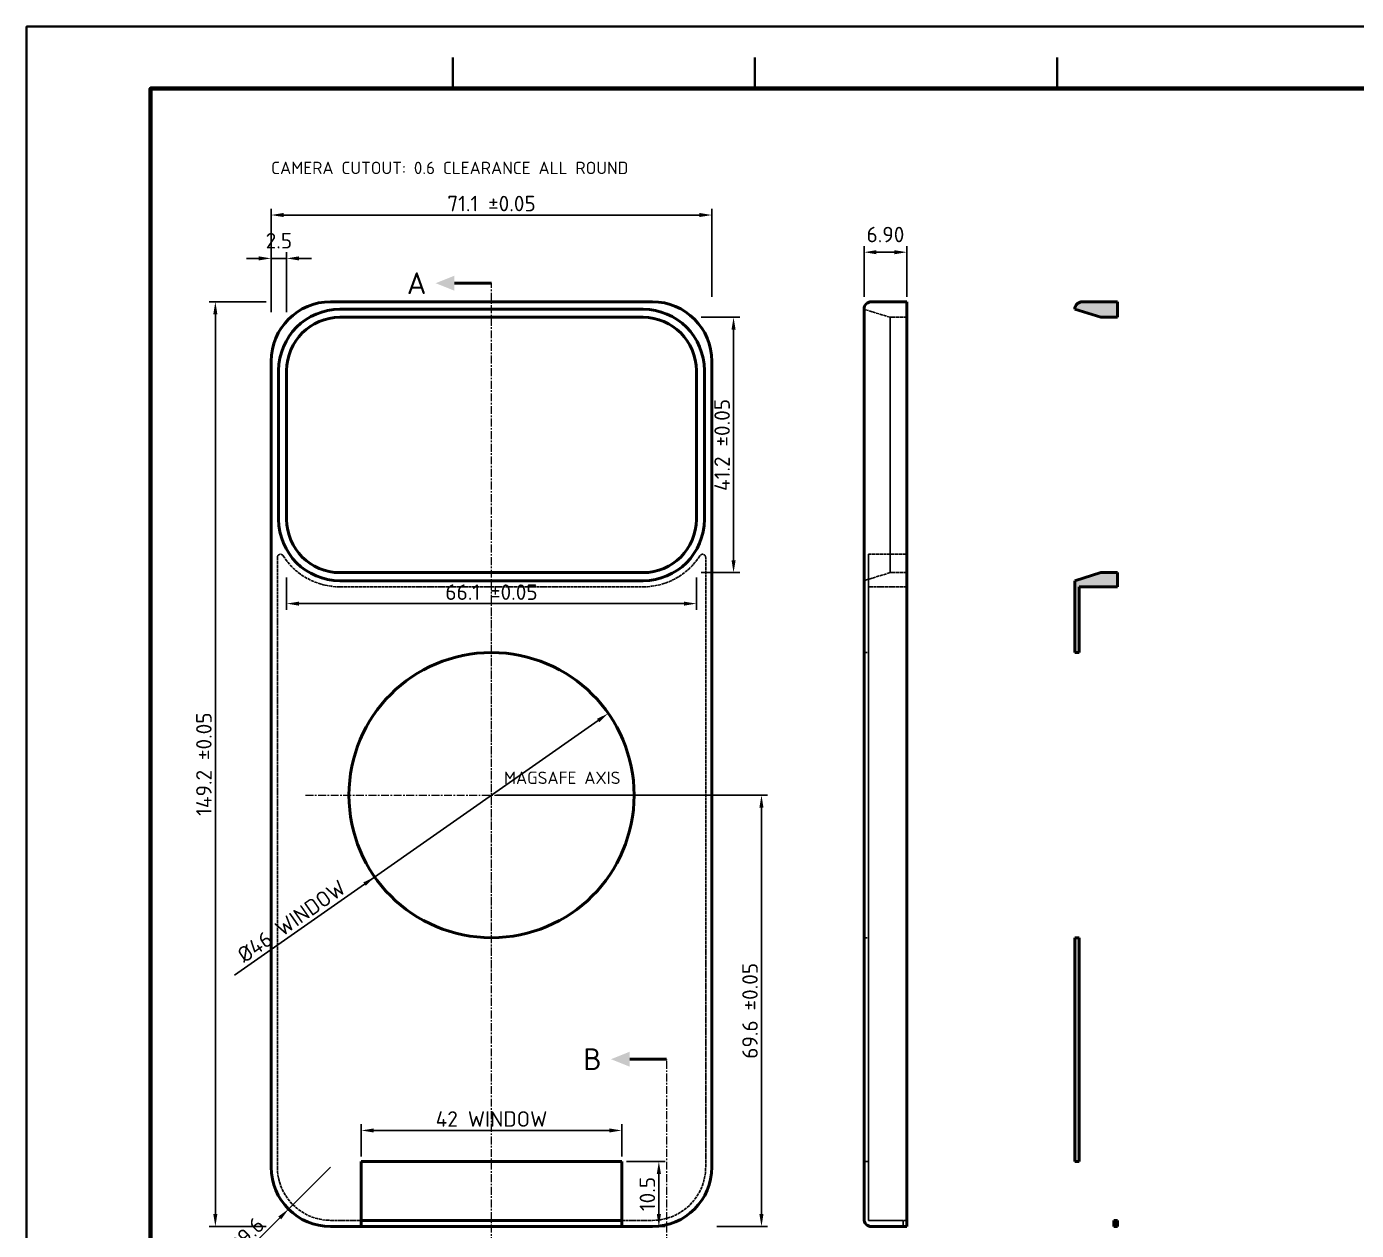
# Model space of a CAD drawing. Header units: millimetres. Extents: x 0 to 420, y 0 to 297.
# Drawn here: x 0 to 214.5, y 102.8 to 297 of the extents above; entities that cross this region are included whole.
import ezdxf
from ezdxf.enums import TextEntityAlignment as Align

# ---------------------------------------------------------------- set-up
doc = ezdxf.new("R2010")
doc.units = ezdxf.units.MM
doc.header["$LTSCALE"] = 0.4
doc.linetypes.add('CENTER', pattern=[5.08, 3.175, -0.635, 0.635, -0.635])
doc.linetypes.add('DASHED', pattern=[1.524, 1.27, -0.254])
for name, color, linetype, lineweight in [('BORDER', 7, 'CONTINUOUS', 70), ('CENTER', 1, 'CENTER', 18), ('DIM', 4, 'CONTINUOUS', 18), ('HATCH', 8, 'CONTINUOUS', 13), ('HIDDEN', 8, 'DASHED', 25), ('OUTLINE', 7, 'CONTINUOUS', 50), ('SECTION', 7, 'CONTINUOUS', 50), ('TEXT', 7, 'CONTINUOUS', 25), ('TITLE', 7, 'CONTINUOUS', 35)]:
    doc.layers.add(name, color=color, linetype=linetype, lineweight=lineweight)
doc.styles.add('KHENSU', font='isocpeur.ttf')
doc.dimstyles.new('KHENSU', dxfattribs={"dimtxt": 2.5, "dimasz": 2, "dimexe": 1, "dimexo": 0.8, "dimgap": 0.6, "dimtad": 1, "dimdsep": 46, "dimtxsty": 'KHENSU', "dimcen": -1.5, "dimclrd": 4, "dimclre": 4, "dimclrt": 7, "dimazin": 3, "dimtfac": 1, "dimtmove": 2, "dimatfit": 3})

msp = doc.modelspace()

# ---------------------------------------------------------------- hatches: boundary and pattern name
at = {"layer": 'HATCH'}
h = msp.add_hatch(color=8, dxfattribs=at)
h.dxf.hatch_style = 1
h.paths.add_polyline_path([(176, 250.1), (175.832, 250.1), (175.663, 250.1), (175.495, 250.1), (175.326, 250.1), (175.158, 250.1), (174.989, 250.1), (174.821, 250.1), (174.652, 250.1), (174.484, 250.1), (174.315, 250.1), (174.147, 250.1), (173.978, 250.1), (173.81, 250.1), (173.641, 250.1), (173.473, 250.1), (173.304, 250.1), (173.143, 250.148), (172.982, 250.198), (172.821, 250.248), (172.66, 250.297), (172.499, 250.347), (172.338, 250.397), (172.177, 250.446), (172.016, 250.496), (171.855, 250.546), (171.694, 250.595), (171.533, 250.645), (171.372, 250.695), (171.211, 250.745), (171.05, 250.794), (170.89, 250.844), (170.729, 250.894), (170.568, 250.943), (170.407, 250.993), (170.246, 251.043), (170.085, 251.092), (169.924, 251.142), (169.763, 251.192), (169.602, 251.241), (169.441, 251.291), (169.28, 251.341), (169.119, 251.39), (169.109, 251.545), (169.141, 251.71), (169.196, 251.869), (169.272, 252.019), (169.369, 252.157), (169.484, 252.28), (169.615, 252.385), (169.76, 252.471), (169.915, 252.536), (170.078, 252.579), (170.245, 252.599), (170.413, 252.6), (170.582, 252.6), (170.75, 252.6), (170.919, 252.6), (171.087, 252.6), (171.256, 252.6), (171.424, 252.6), (171.593, 252.6), (171.761, 252.6), (171.93, 252.6), (172.098, 252.6), (172.266, 252.6), (172.435, 252.6), (172.603, 252.6), (172.772, 252.6), (172.94, 252.6), (173.109, 252.6), (173.277, 252.6), (173.446, 252.6), (173.614, 252.6), (173.783, 252.6), (173.951, 252.6), (174.12, 252.6), (174.288, 252.6), (174.457, 252.6), (174.625, 252.6), (174.794, 252.6), (174.962, 252.6), (175.131, 252.6), (175.299, 252.6), (175.467, 252.6), (175.636, 252.6), (175.804, 252.6), (175.973, 252.6), (176, 252.459), (176, 252.29), (176, 252.122), (176, 251.953), (176, 251.785), (176, 251.616), (176, 251.448), (176, 251.279), (176, 251.111), (176, 250.942), (176, 250.774), (176, 250.605), (176, 250.437), (176, 250.268), (176, 250.1)])
h = msp.add_hatch(color=8, dxfattribs=at)
h.dxf.hatch_style = 1
h.paths.add_polyline_path([(176, 206.604), (175.832, 206.604), (175.664, 206.604), (175.496, 206.604), (175.328, 206.604), (175.159, 206.604), (174.991, 206.604), (174.823, 206.604), (174.655, 206.604), (174.487, 206.604), (174.319, 206.604), (174.151, 206.604), (173.983, 206.604), (173.814, 206.604), (173.646, 206.604), (173.478, 206.604), (173.31, 206.604), (173.142, 206.604), (172.974, 206.604), (172.806, 206.604), (172.638, 206.604), (172.469, 206.604), (172.301, 206.604), (172.133, 206.604), (171.965, 206.604), (171.797, 206.604), (171.629, 206.604), (171.461, 206.604), (171.293, 206.604), (171.125, 206.604), (170.956, 206.604), (170.788, 206.604), (170.62, 206.604), (170.452, 206.604), (170.284, 206.604), (170.116, 206.604), (169.948, 206.604), (169.8, 206.583), (169.8, 206.415), (169.8, 206.247), (169.8, 206.079), (169.8, 205.911), (169.8, 205.743), (169.8, 205.575), (169.8, 205.407), (169.8, 205.238), (169.8, 205.07), (169.8, 204.902), (169.8, 204.734), (169.8, 204.566), (169.8, 204.398), (169.8, 204.23), (169.8, 204.062), (169.8, 203.894), (169.8, 203.725), (169.8, 203.557), (169.8, 203.389), (169.8, 203.221), (169.8, 203.053), (169.8, 202.885), (169.8, 202.717), (169.8, 202.549), (169.8, 202.38), (169.8, 202.212), (169.8, 202.044), (169.8, 201.876), (169.8, 201.708), (169.8, 201.54), (169.8, 201.372), (169.8, 201.204), (169.8, 201.036), (169.8, 200.867), (169.8, 200.699), (169.8, 200.531), (169.8, 200.363), (169.8, 200.195), (169.8, 200.027), (169.8, 199.859), (169.8, 199.691), (169.8, 199.522), (169.8, 199.354), (169.8, 199.186), (169.8, 199.018), (169.8, 198.85), (169.8, 198.682), (169.8, 198.514), (169.8, 198.346), (169.8, 198.177), (169.8, 198.009), (169.8, 197.841), (169.8, 197.673), (169.8, 197.505), (169.8, 197.337), (169.8, 197.169), (169.8, 197.001), (169.8, 196.833), (169.8, 196.664), (169.8, 196.496), (169.8, 196.328), (169.8, 196.16), (169.792, 196), (169.624, 196), (169.456, 196), (169.288, 196), (169.119, 196), (169.1, 196.149), (169.1, 196.317), (169.1, 196.485), (169.1, 196.653), (169.1, 196.821), (169.1, 196.989), (169.1, 197.157), (169.1, 197.326), (169.1, 197.494), (169.1, 197.662), (169.1, 197.83), (169.1, 197.998), (169.1, 198.166), (169.1, 198.334), (169.1, 198.502), (169.1, 198.67), (169.1, 198.839), (169.1, 199.007), (169.1, 199.175), (169.1, 199.343), (169.1, 199.511), (169.1, 199.679), (169.1, 199.847), (169.1, 200.015), (169.1, 200.184), (169.1, 200.352), (169.1, 200.52), (169.1, 200.688), (169.1, 200.856), (169.1, 201.024), (169.1, 201.192), (169.1, 201.36), (169.1, 201.528), (169.1, 201.697), (169.1, 201.865), (169.1, 202.033), (169.1, 202.201), (169.1, 202.369), (169.1, 202.537), (169.1, 202.705), (169.1, 202.873), (169.1, 203.042), (169.1, 203.21), (169.1, 203.378), (169.1, 203.546), (169.1, 203.714), (169.1, 203.882), (169.1, 204.05), (169.1, 204.218), (169.1, 204.387), (169.1, 204.555), (169.1, 204.723), (169.1, 204.891), (169.1, 205.059), (169.1, 205.227), (169.1, 205.395), (169.1, 205.563), (169.1, 205.731), (169.1, 205.9), (169.1, 206.068), (169.1, 206.236), (169.1, 206.404), (169.1, 206.572), (169.1, 206.74), (169.1, 206.908), (169.1, 207.076), (169.1, 207.245), (169.1, 207.413), (169.1, 207.581), (169.239, 207.647), (169.399, 207.696), (169.56, 207.746), (169.721, 207.795), (169.881, 207.845), (170.042, 207.894), (170.202, 207.944), (170.363, 207.994), (170.524, 208.043), (170.684, 208.093), (170.845, 208.142), (171.006, 208.192), (171.166, 208.242), (171.327, 208.291), (171.488, 208.341), (171.648, 208.39), (171.809, 208.44), (171.97, 208.489), (172.13, 208.539), (172.291, 208.589), (172.451, 208.638), (172.612, 208.688), (172.773, 208.737), (172.933, 208.787), (173.094, 208.836), (173.255, 208.886), (173.421, 208.9), (173.589, 208.9), (173.757, 208.9), (173.925, 208.9), (174.093, 208.9), (174.261, 208.9), (174.429, 208.9), (174.598, 208.9), (174.766, 208.9), (174.934, 208.9), (175.102, 208.9), (175.27, 208.9), (175.438, 208.9), (175.606, 208.9), (175.774, 208.9), (175.942, 208.9), (176, 208.789), (176, 208.621), (176, 208.453), (176, 208.285), (176, 208.117), (176, 207.949), (176, 207.781), (176, 207.613), (176, 207.444), (176, 207.276), (176, 207.108), (176, 206.94), (176, 206.772), (176, 206.604)])
h = msp.add_hatch(color=8, dxfattribs=at)
h.dxf.hatch_style = 1
h.paths.add_polyline_path([(169.1, 113.9), (169.1, 114.067), (169.1, 114.235), (169.1, 114.402), (169.1, 114.569), (169.1, 114.736), (169.1, 114.904), (169.1, 115.071), (169.1, 115.238), (169.1, 115.405), (169.1, 115.573), (169.1, 115.74), (169.1, 115.907), (169.1, 116.075), (169.1, 116.242), (169.1, 116.409), (169.1, 116.576), (169.1, 116.744), (169.1, 116.911), (169.1, 117.078), (169.1, 117.245), (169.1, 117.413), (169.1, 117.58), (169.1, 117.747), (169.1, 117.915), (169.1, 118.082), (169.1, 118.249), (169.1, 118.416), (169.1, 118.584), (169.1, 118.751), (169.1, 118.918), (169.1, 119.085), (169.1, 119.253), (169.1, 119.42), (169.1, 119.587), (169.1, 119.755), (169.1, 119.922), (169.1, 120.089), (169.1, 120.256), (169.1, 120.424), (169.1, 120.591), (169.1, 120.758), (169.1, 120.925), (169.1, 121.093), (169.1, 121.26), (169.1, 121.427), (169.1, 121.595), (169.1, 121.762), (169.1, 121.929), (169.1, 122.096), (169.1, 122.264), (169.1, 122.431), (169.1, 122.598), (169.1, 122.765), (169.1, 122.933), (169.1, 123.1), (169.1, 123.267), (169.1, 123.435), (169.1, 123.602), (169.1, 123.769), (169.1, 123.936), (169.1, 124.104), (169.1, 124.271), (169.1, 124.438), (169.1, 124.605), (169.1, 124.773), (169.1, 124.94), (169.1, 125.107), (169.1, 125.275), (169.1, 125.442), (169.1, 125.609), (169.1, 125.776), (169.1, 125.944), (169.1, 126.111), (169.1, 126.278), (169.1, 126.445), (169.1, 126.613), (169.1, 126.78), (169.1, 126.947), (169.1, 127.115), (169.1, 127.282), (169.1, 127.449), (169.1, 127.616), (169.1, 127.784), (169.1, 127.951), (169.1, 128.118), (169.1, 128.285), (169.1, 128.453), (169.1, 128.62), (169.1, 128.787), (169.1, 128.955), (169.1, 129.122), (169.1, 129.289), (169.1, 129.456), (169.1, 129.624), (169.1, 129.791), (169.1, 129.958), (169.1, 130.125), (169.1, 130.293), (169.1, 130.46), (169.1, 130.627), (169.1, 130.795), (169.1, 130.962), (169.1, 131.129), (169.1, 131.296), (169.1, 131.464), (169.1, 131.631), (169.1, 131.798), (169.1, 131.965), (169.1, 132.133), (169.1, 132.3), (169.1, 132.467), (169.1, 132.635), (169.1, 132.802), (169.1, 132.969), (169.1, 133.136), (169.1, 133.304), (169.1, 133.471), (169.1, 133.638), (169.1, 133.805), (169.1, 133.973), (169.1, 134.14), (169.1, 134.307), (169.1, 134.475), (169.1, 134.642), (169.1, 134.809), (169.1, 134.976), (169.1, 135.144), (169.1, 135.311), (169.1, 135.478), (169.1, 135.645), (169.1, 135.813), (169.1, 135.98), (169.1, 136.147), (169.1, 136.315), (169.1, 136.482), (169.1, 136.649), (169.1, 136.816), (169.1, 136.984), (169.1, 137.151), (169.1, 137.318), (169.1, 137.485), (169.1, 137.653), (169.1, 137.82), (169.1, 137.987), (169.1, 138.155), (169.1, 138.322), (169.1, 138.489), (169.1, 138.656), (169.1, 138.824), (169.1, 138.991), (169.1, 139.158), (169.1, 139.325), (169.1, 139.493), (169.1, 139.66), (169.1, 139.827), (169.1, 139.995), (169.1, 140.162), (169.1, 140.329), (169.1, 140.496), (169.1, 140.664), (169.1, 140.831), (169.1, 140.998), (169.1, 141.165), (169.1, 141.333), (169.1, 141.5), (169.1, 141.667), (169.1, 141.835), (169.1, 142.002), (169.1, 142.169), (169.1, 142.336), (169.1, 142.504), (169.1, 142.671), (169.1, 142.838), (169.1, 143.005), (169.1, 143.173), (169.1, 143.34), (169.1, 143.507), (169.1, 143.675), (169.1, 143.842), (169.1, 144.009), (169.1, 144.176), (169.1, 144.344), (169.1, 144.511), (169.1, 144.678), (169.1, 144.845), (169.1, 145.013), (169.1, 145.18), (169.1, 145.347), (169.1, 145.515), (169.1, 145.682), (169.1, 145.849), (169.1, 146.016), (169.1, 146.184), (169.1, 146.351), (169.1, 146.518), (169.1, 146.685), (169.1, 146.853), (169.1, 147.02), (169.1, 147.187), (169.1, 147.355), (169.1, 147.522), (169.1, 147.689), (169.1, 147.856), (169.1, 148.024), (169.1, 148.191), (169.1, 148.358), (169.1, 148.525), (169.1, 148.693), (169.1, 148.86), (169.1, 149.027), (169.1, 149.195), (169.1, 149.362), (169.1, 149.529), (169.1, 149.696), (169.1, 149.864), (169.131, 150), (169.298, 150), (169.465, 150), (169.633, 150), (169.8, 150), (169.8, 149.833), (169.8, 149.665), (169.8, 149.498), (169.8, 149.331), (169.8, 149.164), (169.8, 148.996), (169.8, 148.829), (169.8, 148.662), (169.8, 148.495), (169.8, 148.327), (169.8, 148.16), (169.8, 147.993), (169.8, 147.825), (169.8, 147.658), (169.8, 147.491), (169.8, 147.324), (169.8, 147.156), (169.8, 146.989), (169.8, 146.822), (169.8, 146.655), (169.8, 146.487), (169.8, 146.32), (169.8, 146.153), (169.8, 145.985), (169.8, 145.818), (169.8, 145.651), (169.8, 145.484), (169.8, 145.316), (169.8, 145.149), (169.8, 144.982), (169.8, 144.815), (169.8, 144.647), (169.8, 144.48), (169.8, 144.313), (169.8, 144.145), (169.8, 143.978), (169.8, 143.811), (169.8, 143.644), (169.8, 143.476), (169.8, 143.309), (169.8, 143.142), (169.8, 142.975), (169.8, 142.807), (169.8, 142.64), (169.8, 142.473), (169.8, 142.305), (169.8, 142.138), (169.8, 141.971), (169.8, 141.804), (169.8, 141.636), (169.8, 141.469), (169.8, 141.302), (169.8, 141.135), (169.8, 140.967), (169.8, 140.8), (169.8, 140.633), (169.8, 140.465), (169.8, 140.298), (169.8, 140.131), (169.8, 139.964), (169.8, 139.796), (169.8, 139.629), (169.8, 139.462), (169.8, 139.295), (169.8, 139.127), (169.8, 138.96), (169.8, 138.793), (169.8, 138.625), (169.8, 138.458), (169.8, 138.291), (169.8, 138.124), (169.8, 137.956), (169.8, 137.789), (169.8, 137.622), (169.8, 137.455), (169.8, 137.287), (169.8, 137.12), (169.8, 136.953), (169.8, 136.785), (169.8, 136.618), (169.8, 136.451), (169.8, 136.284), (169.8, 136.116), (169.8, 135.949), (169.8, 135.782), (169.8, 135.615), (169.8, 135.447), (169.8, 135.28), (169.8, 135.113), (169.8, 134.945), (169.8, 134.778), (169.8, 134.611), (169.8, 134.444), (169.8, 134.276), (169.8, 134.109), (169.8, 133.942), (169.8, 133.775), (169.8, 133.607), (169.8, 133.44), (169.8, 133.273), (169.8, 133.105), (169.8, 132.938), (169.8, 132.771), (169.8, 132.604), (169.8, 132.436), (169.8, 132.269), (169.8, 132.102), (169.8, 131.935), (169.8, 131.767), (169.8, 131.6), (169.8, 131.433), (169.8, 131.265), (169.8, 131.098), (169.8, 130.931), (169.8, 130.764), (169.8, 130.596), (169.8, 130.429), (169.8, 130.262), (169.8, 130.095), (169.8, 129.927), (169.8, 129.76), (169.8, 129.593), (169.8, 129.425), (169.8, 129.258), (169.8, 129.091), (169.8, 128.924), (169.8, 128.756), (169.8, 128.589), (169.8, 128.422), (169.8, 128.255), (169.8, 128.087), (169.8, 127.92), (169.8, 127.753), (169.8, 127.585), (169.8, 127.418), (169.8, 127.251), (169.8, 127.084), (169.8, 126.916), (169.8, 126.749), (169.8, 126.582), (169.8, 126.415), (169.8, 126.247), (169.8, 126.08), (169.8, 125.913), (169.8, 125.745), (169.8, 125.578), (169.8, 125.411), (169.8, 125.244), (169.8, 125.076), (169.8, 124.909), (169.8, 124.742), (169.8, 124.575), (169.8, 124.407), (169.8, 124.24), (169.8, 124.073), (169.8, 123.905), (169.8, 123.738), (169.8, 123.571), (169.8, 123.404), (169.8, 123.236), (169.8, 123.069), (169.8, 122.902), (169.8, 122.735), (169.8, 122.567), (169.8, 122.4), (169.8, 122.233), (169.8, 122.065), (169.8, 121.898), (169.8, 121.731), (169.8, 121.564), (169.8, 121.396), (169.8, 121.229), (169.8, 121.062), (169.8, 120.895), (169.8, 120.727), (169.8, 120.56), (169.8, 120.393), (169.8, 120.225), (169.8, 120.058), (169.8, 119.891), (169.8, 119.724), (169.8, 119.556), (169.8, 119.389), (169.8, 119.222), (169.8, 119.055), (169.8, 118.887), (169.8, 118.72), (169.8, 118.553), (169.8, 118.385), (169.8, 118.218), (169.8, 118.051), (169.8, 117.884), (169.8, 117.716), (169.8, 117.549), (169.8, 117.382), (169.8, 117.215), (169.8, 117.047), (169.8, 116.88), (169.8, 116.713), (169.8, 116.545), (169.8, 116.378), (169.8, 116.211), (169.8, 116.044), (169.8, 115.876), (169.8, 115.709), (169.8, 115.542), (169.8, 115.375), (169.8, 115.207), (169.8, 115.04), (169.8, 114.873), (169.8, 114.705), (169.8, 114.538), (169.8, 114.371), (169.8, 114.204), (169.8, 114.036), (169.769, 113.9), (169.602, 113.9), (169.435, 113.9), (169.267, 113.9), (169.1, 113.9)])
h = msp.add_hatch(color=8, dxfattribs=at)
h.dxf.hatch_style = 1
h.paths.add_polyline_path([(175.4, 103.4), (175.4, 103.468), (175.4, 103.536), (175.4, 103.604), (175.4, 103.672), (175.4, 103.74), (175.4, 103.809), (175.4, 103.877), (175.4, 103.945), (175.4, 104.013), (175.4, 104.081), (175.4, 104.149), (175.4, 104.217), (175.4, 104.285), (175.4, 104.353), (175.421, 104.4), (175.489, 104.4), (175.557, 104.4), (175.626, 104.4), (175.694, 104.4), (175.762, 104.4), (175.83, 104.4), (175.898, 104.4), (175.966, 104.4), (176, 104.366), (176, 104.298), (176, 104.23), (176, 104.162), (176, 104.094), (176, 104.026), (176, 103.957), (176, 103.889), (176, 103.821), (176, 103.753), (176, 103.685), (176, 103.617), (176, 103.549), (176, 103.481), (176, 103.413), (175.945, 103.4), (175.877, 103.4), (175.809, 103.4), (175.74, 103.4), (175.672, 103.4), (175.604, 103.4), (175.536, 103.4), (175.468, 103.4), (175.4, 103.4)])

# ---------------------------------------------------------------- linework, layer by layer
at = {"layer": 'BORDER'}
msp.add_lwpolyline([(20, 10), (410, 10), (410, 287), (20, 287)], close=True, dxfattribs=at)
at = {"layer": 'CENTER'}
for p, q in [((75, 100.4), (75, 255.6)), ((75, 143), (75, 203)), ((45, 173), (105, 173)), ((103.275, 100.4), (103.275, 130.4))]:
    msp.add_line(p, q, dxfattribs=at)
at = {"layer": 'HIDDEN'}
for p, q in [((100.95, 252.6), (49.05, 252.6)), ((139.3, 250.1), (135.1, 251.396)), ((139.3, 250.1), (135.1, 251.396)), ((142, 252.6), (136.3, 252.6)), ((99.45, 250.1), (50.55, 250.1)), ((142, 250.1), (139.3, 250.1)), ((142, 250.1), (139.3, 250.1)), ((39.45, 243), (39.45, 113)), ((110.55, 113), (110.55, 243)), ((135.1, 243), (135.1, 113)), ((142, 243), (142, 113)), ((41.95, 241.5), (41.95, 217.5)), ((108.05, 217.5), (108.05, 241.5)), ((135.1, 241.5), (135.1, 217.5)), ((135.1, 217.5), (135.1, 241.5)), ((139.3, 241.5), (139.3, 217.5)), ((139.3, 217.5), (139.3, 241.5)), ((142, 241.5), (142, 217.5)), ((142, 217.5), (142, 241.5)), ((40.45, 211.359), (40.45, 113)), ((40.45, 211.359), (40.45, 113)), ((109.55, 113), (109.55, 211.359)), ((109.55, 113), (109.55, 211.359)), ((135.8, 211.859), (142, 211.859)), ((135.8, 211.859), (142, 211.859)), ((135.8, 113), (135.8, 211.359)), ((135.8, 211.359), (135.8, 113)), ((142, 113), (142, 211.359)), ((142, 211.359), (142, 113)), ((50.55, 208.9), (99.45, 208.9)), ((139.3, 208.9), (135.1, 207.604)), ((139.3, 208.9), (135.1, 207.604)), ((142, 208.9), (139.3, 208.9)), ((142, 208.9), (139.3, 208.9)), ((50.55, 206.604), (99.45, 206.604)), ((50.55, 206.604), (99.45, 206.604)), ((142, 206.604), (135.8, 206.604)), ((142, 206.604), (135.8, 206.604)), ((135.1, 196), (135.8, 196)), ((135.1, 150), (135.8, 150)), ((54, 104.4), (54, 113.9)), ((54, 113.9), (96, 113.9)), ((96, 113.9), (96, 104.4)), ((135.8, 113.9), (135.1, 113.9)), ((135.1, 113.9), (135.1, 104.6)), ((135.1, 104.6), (135.1, 113.9)), ((135.8, 113.9), (135.1, 113.9)), ((135.8, 113.9), (135.8, 104.4)), ((135.8, 104.4), (135.8, 113.9)), ((49.05, 104.4), (100.95, 104.4)), ((49.05, 104.4), (54, 104.4)), ((49.05, 103.4), (100.95, 103.4)), ((54, 104.4), (54, 103.4)), ((96, 103.4), (96, 104.4)), ((96, 104.4), (100.95, 104.4)), ((141.4, 104.4), (135.8, 104.4)), ((135.8, 104.4), (141.4, 104.4)), ((142, 104.4), (135.8, 104.4)), ((142, 104.4), (135.8, 104.4)), ((141.4, 103.4), (136.3, 103.4)), ((141.4, 103.4), (136.3, 103.4)), ((141.4, 103.4), (141.4, 104.4)), ((141.4, 104.4), (141.4, 103.4))]:
    msp.add_line(p, q, dxfattribs=at)
for points in [[(135.1, 251.396), (135.1, 251.125), (135.1, 250.854), (135.1, 250.584), (135.1, 250.313), (135.1, 250.042), (135.1, 249.771), (135.1, 249.5), (135.1, 249.229), (135.1, 248.959), (135.1, 248.688), (135.1, 248.417), (135.1, 248.146), (135.1, 247.875), (135.1, 247.604), (135.1, 247.333), (135.1, 247.063), (135.1, 246.792), (135.1, 246.521), (135.1, 246.25), (135.1, 245.979), (135.1, 245.708), (135.1, 245.438), (135.1, 245.167), (135.1, 244.896), (135.1, 244.625), (135.1, 244.354), (135.1, 244.083), (135.1, 243.813), (135.1, 243.542), (135.1, 243.271), (135.1, 243)], [(135.1, 251.396), (135.1, 251.077), (135.1, 250.758), (135.1, 250.438), (135.1, 250.119), (135.1, 249.8), (135.1, 249.481), (135.1, 249.162), (135.1, 248.842), (135.1, 248.523), (135.1, 248.204), (135.1, 247.885), (135.1, 247.565), (135.1, 247.246), (135.1, 246.927), (135.1, 246.608), (135.1, 246.288), (135.1, 245.969), (135.1, 245.65), (135.1, 245.331), (135.1, 245.012), (135.1, 244.692), (135.1, 244.373), (135.1, 244.054), (135.1, 243.735), (135.1, 243.415), (135.1, 243.096), (135.1, 242.777), (135.1, 242.458), (135.1, 242.138), (135.1, 241.819), (135.1, 241.5)], [(135.1, 241.5), (135.1, 241.819), (135.1, 242.138), (135.1, 242.458), (135.1, 242.777), (135.1, 243.096), (135.1, 243.415), (135.1, 243.735), (135.1, 244.054), (135.1, 244.373), (135.1, 244.692), (135.1, 245.012), (135.1, 245.331), (135.1, 245.65), (135.1, 245.969), (135.1, 246.288), (135.1, 246.608), (135.1, 246.927), (135.1, 247.246), (135.1, 247.565), (135.1, 247.885), (135.1, 248.204), (135.1, 248.523), (135.1, 248.842), (135.1, 249.162), (135.1, 249.481), (135.1, 249.8), (135.1, 250.119), (135.1, 250.438), (135.1, 250.758), (135.1, 251.077), (135.1, 251.396)], [(142, 252.6), (142, 252.29), (142, 251.981), (142, 251.671), (142, 251.361), (142, 251.052), (142, 250.742), (142, 250.432), (142, 250.123), (142, 249.813), (142, 249.503), (142, 249.194), (142, 248.884), (142, 248.574), (142, 248.265), (142, 247.955), (142, 247.645), (142, 247.335), (142, 247.026), (142, 246.716), (142, 246.406), (142, 246.097), (142, 245.787), (142, 245.477), (142, 245.168), (142, 244.858), (142, 244.548), (142, 244.239), (142, 243.929), (142, 243.619), (142, 243.31), (142, 243)], [(139.3, 250.1), (139.3, 249.823), (139.3, 249.545), (139.3, 249.268), (139.3, 248.99), (139.3, 248.713), (139.3, 248.435), (139.3, 248.158), (139.3, 247.881), (139.3, 247.603), (139.3, 247.326), (139.3, 247.048), (139.3, 246.771), (139.3, 246.494), (139.3, 246.216), (139.3, 245.939), (139.3, 245.661), (139.3, 245.384), (139.3, 245.106), (139.3, 244.829), (139.3, 244.552), (139.3, 244.274), (139.3, 243.997), (139.3, 243.719), (139.3, 243.442), (139.3, 243.165), (139.3, 242.887), (139.3, 242.61), (139.3, 242.332), (139.3, 242.055), (139.3, 241.777), (139.3, 241.5)], [(139.3, 241.5), (139.3, 241.777), (139.3, 242.055), (139.3, 242.332), (139.3, 242.61), (139.3, 242.887), (139.3, 243.165), (139.3, 243.442), (139.3, 243.719), (139.3, 243.997), (139.3, 244.274), (139.3, 244.552), (139.3, 244.829), (139.3, 245.106), (139.3, 245.384), (139.3, 245.661), (139.3, 245.939), (139.3, 246.216), (139.3, 246.494), (139.3, 246.771), (139.3, 247.048), (139.3, 247.326), (139.3, 247.603), (139.3, 247.881), (139.3, 248.158), (139.3, 248.435), (139.3, 248.713), (139.3, 248.99), (139.3, 249.268), (139.3, 249.545), (139.3, 249.823), (139.3, 250.1)], [(142, 250.1), (142, 249.823), (142, 249.545), (142, 249.268), (142, 248.99), (142, 248.713), (142, 248.435), (142, 248.158), (142, 247.881), (142, 247.603), (142, 247.326), (142, 247.048), (142, 246.771), (142, 246.494), (142, 246.216), (142, 245.939), (142, 245.661), (142, 245.384), (142, 245.106), (142, 244.829), (142, 244.552), (142, 244.274), (142, 243.997), (142, 243.719), (142, 243.442), (142, 243.165), (142, 242.887), (142, 242.61), (142, 242.332), (142, 242.055), (142, 241.777), (142, 241.5)], [(142, 241.5), (142, 241.777), (142, 242.055), (142, 242.332), (142, 242.61), (142, 242.887), (142, 243.165), (142, 243.442), (142, 243.719), (142, 243.997), (142, 244.274), (142, 244.552), (142, 244.829), (142, 245.106), (142, 245.384), (142, 245.661), (142, 245.939), (142, 246.216), (142, 246.494), (142, 246.771), (142, 247.048), (142, 247.326), (142, 247.603), (142, 247.881), (142, 248.158), (142, 248.435), (142, 248.713), (142, 248.99), (142, 249.268), (142, 249.545), (142, 249.823), (142, 250.1)], [(135.1, 217.5), (135.1, 217.181), (135.1, 216.862), (135.1, 216.542), (135.1, 216.223), (135.1, 215.904), (135.1, 215.585), (135.1, 215.265), (135.1, 214.946), (135.1, 214.627), (135.1, 214.308), (135.1, 213.988), (135.1, 213.669), (135.1, 213.35), (135.1, 213.031), (135.1, 212.712), (135.1, 212.392), (135.1, 212.073), (135.1, 211.754), (135.1, 211.435), (135.1, 211.115), (135.1, 210.796), (135.1, 210.477), (135.1, 210.158), (135.1, 209.838), (135.1, 209.519), (135.1, 209.2), (135.1, 208.881), (135.1, 208.562), (135.1, 208.242), (135.1, 207.923), (135.1, 207.604)], [(135.1, 207.604), (135.1, 207.923), (135.1, 208.242), (135.1, 208.562), (135.1, 208.881), (135.1, 209.2), (135.1, 209.519), (135.1, 209.838), (135.1, 210.158), (135.1, 210.477), (135.1, 210.796), (135.1, 211.115), (135.1, 211.435), (135.1, 211.754), (135.1, 212.073), (135.1, 212.392), (135.1, 212.712), (135.1, 213.031), (135.1, 213.35), (135.1, 213.669), (135.1, 213.988), (135.1, 214.308), (135.1, 214.627), (135.1, 214.946), (135.1, 215.265), (135.1, 215.585), (135.1, 215.904), (135.1, 216.223), (135.1, 216.542), (135.1, 216.862), (135.1, 217.181), (135.1, 217.5)], [(139.3, 208.9), (139.3, 209.177), (139.3, 209.455), (139.3, 209.732), (139.3, 210.01), (139.3, 210.287), (139.3, 210.565), (139.3, 210.842), (139.3, 211.119), (139.3, 211.397), (139.3, 211.674), (139.3, 211.952), (139.3, 212.229), (139.3, 212.506), (139.3, 212.784), (139.3, 213.061), (139.3, 213.339), (139.3, 213.616), (139.3, 213.894), (139.3, 214.171), (139.3, 214.448), (139.3, 214.726), (139.3, 215.003), (139.3, 215.281), (139.3, 215.558), (139.3, 215.835), (139.3, 216.113), (139.3, 216.39), (139.3, 216.668), (139.3, 216.945), (139.3, 217.223), (139.3, 217.5)], [(139.3, 208.9), (139.3, 209.177), (139.3, 209.455), (139.3, 209.732), (139.3, 210.01), (139.3, 210.287), (139.3, 210.565), (139.3, 210.842), (139.3, 211.119), (139.3, 211.397), (139.3, 211.674), (139.3, 211.952), (139.3, 212.229), (139.3, 212.506), (139.3, 212.784), (139.3, 213.061), (139.3, 213.339), (139.3, 213.616), (139.3, 213.894), (139.3, 214.171), (139.3, 214.448), (139.3, 214.726), (139.3, 215.003), (139.3, 215.281), (139.3, 215.558), (139.3, 215.835), (139.3, 216.113), (139.3, 216.39), (139.3, 216.668), (139.3, 216.945), (139.3, 217.223), (139.3, 217.5)], [(142, 208.9), (142, 209.177), (142, 209.455), (142, 209.732), (142, 210.01), (142, 210.287), (142, 210.565), (142, 210.842), (142, 211.119), (142, 211.397), (142, 211.674), (142, 211.952), (142, 212.229), (142, 212.506), (142, 212.784), (142, 213.061), (142, 213.339), (142, 213.616), (142, 213.894), (142, 214.171), (142, 214.448), (142, 214.726), (142, 215.003), (142, 215.281), (142, 215.558), (142, 215.835), (142, 216.113), (142, 216.39), (142, 216.668), (142, 216.945), (142, 217.223), (142, 217.5)], [(142, 208.9), (142, 209.177), (142, 209.455), (142, 209.732), (142, 210.01), (142, 210.287), (142, 210.565), (142, 210.842), (142, 211.119), (142, 211.397), (142, 211.674), (142, 211.952), (142, 212.229), (142, 212.506), (142, 212.784), (142, 213.061), (142, 213.339), (142, 213.616), (142, 213.894), (142, 214.171), (142, 214.448), (142, 214.726), (142, 215.003), (142, 215.281), (142, 215.558), (142, 215.835), (142, 216.113), (142, 216.39), (142, 216.668), (142, 216.945), (142, 217.223), (142, 217.5)], [(135.8, 211.628), (135.8, 211.636), (135.8, 211.643), (135.8, 211.651), (135.8, 211.658), (135.8, 211.666), (135.8, 211.673), (135.8, 211.68), (135.8, 211.688), (135.8, 211.695), (135.8, 211.703), (135.8, 211.71), (135.8, 211.718), (135.8, 211.725), (135.8, 211.733), (135.8, 211.74), (135.8, 211.747), (135.8, 211.755), (135.8, 211.762), (135.8, 211.77), (135.8, 211.777), (135.8, 211.785), (135.8, 211.792), (135.8, 211.799), (135.8, 211.807), (135.8, 211.814), (135.8, 211.822), (135.8, 211.829), (135.8, 211.837), (135.8, 211.844), (135.8, 211.852), (135.8, 211.859)], [(135.8, 211.859), (135.8, 211.843), (135.8, 211.827), (135.8, 211.811), (135.8, 211.794), (135.8, 211.778), (135.8, 211.762), (135.8, 211.746), (135.8, 211.73), (135.8, 211.714), (135.8, 211.698), (135.8, 211.682), (135.8, 211.665), (135.8, 211.649), (135.8, 211.633), (135.8, 211.617), (135.8, 211.601), (135.8, 211.585), (135.8, 211.569), (135.8, 211.553), (135.8, 211.536), (135.8, 211.52), (135.8, 211.504), (135.8, 211.488), (135.8, 211.472), (135.8, 211.456), (135.8, 211.44), (135.8, 211.423), (135.8, 211.407), (135.8, 211.391), (135.8, 211.375), (135.8, 211.359)], [(135.8, 211.359), (135.8, 211.375), (135.8, 211.391), (135.8, 211.407), (135.8, 211.423), (135.8, 211.44), (135.8, 211.456), (135.8, 211.472), (135.8, 211.488), (135.8, 211.504), (135.8, 211.52), (135.8, 211.536), (135.8, 211.553), (135.8, 211.569), (135.8, 211.585), (135.8, 211.601), (135.8, 211.617), (135.8, 211.633), (135.8, 211.649), (135.8, 211.665), (135.8, 211.682), (135.8, 211.698), (135.8, 211.714), (135.8, 211.73), (135.8, 211.746), (135.8, 211.762), (135.8, 211.778), (135.8, 211.794), (135.8, 211.811), (135.8, 211.827), (135.8, 211.843), (135.8, 211.859)], [(135.8, 211.859), (135.8, 211.852), (135.8, 211.844), (135.8, 211.837), (135.8, 211.829), (135.8, 211.822), (135.8, 211.814), (135.8, 211.807), (135.8, 211.799), (135.8, 211.792), (135.8, 211.785), (135.8, 211.777), (135.8, 211.77), (135.8, 211.762), (135.8, 211.755), (135.8, 211.747), (135.8, 211.74), (135.8, 211.733), (135.8, 211.725), (135.8, 211.718), (135.8, 211.71), (135.8, 211.703), (135.8, 211.695), (135.8, 211.688), (135.8, 211.68), (135.8, 211.673), (135.8, 211.666), (135.8, 211.658), (135.8, 211.651), (135.8, 211.643), (135.8, 211.636), (135.8, 211.628)], [(135.8, 206.604), (135.8, 206.766), (135.8, 206.928), (135.8, 207.09), (135.8, 207.252), (135.8, 207.414), (135.8, 207.576), (135.8, 207.738), (135.8, 207.901), (135.8, 208.063), (135.8, 208.225), (135.8, 208.387), (135.8, 208.549), (135.8, 208.711), (135.8, 208.873), (135.8, 209.035), (135.8, 209.197), (135.8, 209.359), (135.8, 209.521), (135.8, 209.683), (135.8, 209.845), (135.8, 210.008), (135.8, 210.17), (135.8, 210.332), (135.8, 210.494), (135.8, 210.656), (135.8, 210.818), (135.8, 210.98), (135.8, 211.142), (135.8, 211.304), (135.8, 211.466), (135.8, 211.628)], [(135.8, 206.604), (135.8, 206.766), (135.8, 206.928), (135.8, 207.09), (135.8, 207.252), (135.8, 207.414), (135.8, 207.576), (135.8, 207.738), (135.8, 207.901), (135.8, 208.063), (135.8, 208.225), (135.8, 208.387), (135.8, 208.549), (135.8, 208.711), (135.8, 208.873), (135.8, 209.035), (135.8, 209.197), (135.8, 209.359), (135.8, 209.521), (135.8, 209.683), (135.8, 209.845), (135.8, 210.008), (135.8, 210.17), (135.8, 210.332), (135.8, 210.494), (135.8, 210.656), (135.8, 210.818), (135.8, 210.98), (135.8, 211.142), (135.8, 211.304), (135.8, 211.466), (135.8, 211.628)], [(142, 211.628), (142, 211.636), (142, 211.643), (142, 211.651), (142, 211.658), (142, 211.666), (142, 211.673), (142, 211.68), (142, 211.688), (142, 211.695), (142, 211.703), (142, 211.71), (142, 211.718), (142, 211.725), (142, 211.733), (142, 211.74), (142, 211.747), (142, 211.755), (142, 211.762), (142, 211.77), (142, 211.777), (142, 211.785), (142, 211.792), (142, 211.799), (142, 211.807), (142, 211.814), (142, 211.822), (142, 211.829), (142, 211.837), (142, 211.844), (142, 211.852), (142, 211.859)], [(142, 211.859), (142, 211.843), (142, 211.827), (142, 211.811), (142, 211.794), (142, 211.778), (142, 211.762), (142, 211.746), (142, 211.73), (142, 211.714), (142, 211.698), (142, 211.682), (142, 211.665), (142, 211.649), (142, 211.633), (142, 211.617), (142, 211.601), (142, 211.585), (142, 211.569), (142, 211.553), (142, 211.536), (142, 211.52), (142, 211.504), (142, 211.488), (142, 211.472), (142, 211.456), (142, 211.44), (142, 211.423), (142, 211.407), (142, 211.391), (142, 211.375), (142, 211.359)], [(142, 211.359), (142, 211.375), (142, 211.391), (142, 211.407), (142, 211.423), (142, 211.44), (142, 211.456), (142, 211.472), (142, 211.488), (142, 211.504), (142, 211.52), (142, 211.536), (142, 211.553), (142, 211.569), (142, 211.585), (142, 211.601), (142, 211.617), (142, 211.633), (142, 211.649), (142, 211.665), (142, 211.682), (142, 211.698), (142, 211.714), (142, 211.73), (142, 211.746), (142, 211.762), (142, 211.778), (142, 211.794), (142, 211.811), (142, 211.827), (142, 211.843), (142, 211.859)], [(142, 211.859), (142, 211.852), (142, 211.844), (142, 211.837), (142, 211.829), (142, 211.822), (142, 211.814), (142, 211.807), (142, 211.799), (142, 211.792), (142, 211.785), (142, 211.777), (142, 211.77), (142, 211.762), (142, 211.755), (142, 211.747), (142, 211.74), (142, 211.733), (142, 211.725), (142, 211.718), (142, 211.71), (142, 211.703), (142, 211.695), (142, 211.688), (142, 211.68), (142, 211.673), (142, 211.666), (142, 211.658), (142, 211.651), (142, 211.643), (142, 211.636), (142, 211.628)], [(142, 206.604), (142, 206.766), (142, 206.928), (142, 207.09), (142, 207.252), (142, 207.414), (142, 207.576), (142, 207.738), (142, 207.901), (142, 208.063), (142, 208.225), (142, 208.387), (142, 208.549), (142, 208.711), (142, 208.873), (142, 209.035), (142, 209.197), (142, 209.359), (142, 209.521), (142, 209.683), (142, 209.845), (142, 210.008), (142, 210.17), (142, 210.332), (142, 210.494), (142, 210.656), (142, 210.818), (142, 210.98), (142, 211.142), (142, 211.304), (142, 211.466), (142, 211.628)], [(142, 206.604), (142, 206.766), (142, 206.928), (142, 207.09), (142, 207.252), (142, 207.414), (142, 207.576), (142, 207.738), (142, 207.901), (142, 208.063), (142, 208.225), (142, 208.387), (142, 208.549), (142, 208.711), (142, 208.873), (142, 209.035), (142, 209.197), (142, 209.359), (142, 209.521), (142, 209.683), (142, 209.845), (142, 210.008), (142, 210.17), (142, 210.332), (142, 210.494), (142, 210.656), (142, 210.818), (142, 210.98), (142, 211.142), (142, 211.304), (142, 211.466), (142, 211.628)], [(135.1, 150), (135.1, 151.484), (135.1, 152.968), (135.1, 154.452), (135.1, 155.935), (135.1, 157.419), (135.1, 158.903), (135.1, 160.387), (135.1, 161.871), (135.1, 163.355), (135.1, 164.839), (135.1, 166.323), (135.1, 167.806), (135.1, 169.29), (135.1, 170.774), (135.1, 172.258), (135.1, 173.742), (135.1, 175.226), (135.1, 176.71), (135.1, 178.194), (135.1, 179.677), (135.1, 181.161), (135.1, 182.645), (135.1, 184.129), (135.1, 185.613), (135.1, 187.097), (135.1, 188.581), (135.1, 190.065), (135.1, 191.548), (135.1, 193.032), (135.1, 194.516), (135.1, 196)], [(135.1, 196), (135.1, 195.258), (135.1, 194.516), (135.1, 193.774), (135.1, 193.032), (135.1, 192.29), (135.1, 191.548), (135.1, 190.806), (135.1, 190.065), (135.1, 189.323), (135.1, 188.581), (135.1, 187.839), (135.1, 187.097), (135.1, 186.355), (135.1, 185.613), (135.1, 184.871), (135.1, 184.129), (135.1, 183.387), (135.1, 182.645), (135.1, 181.903), (135.1, 181.161), (135.1, 180.419), (135.1, 179.677), (135.1, 178.935), (135.1, 178.194), (135.1, 177.452), (135.1, 176.71), (135.1, 175.968), (135.1, 175.226), (135.1, 174.484), (135.1, 173.742), (135.1, 173)], [(135.8, 150), (135.8, 151.484), (135.8, 152.968), (135.8, 154.452), (135.8, 155.935), (135.8, 157.419), (135.8, 158.903), (135.8, 160.387), (135.8, 161.871), (135.8, 163.355), (135.8, 164.839), (135.8, 166.323), (135.8, 167.806), (135.8, 169.29), (135.8, 170.774), (135.8, 172.258), (135.8, 173.742), (135.8, 175.226), (135.8, 176.71), (135.8, 178.194), (135.8, 179.677), (135.8, 181.161), (135.8, 182.645), (135.8, 184.129), (135.8, 185.613), (135.8, 187.097), (135.8, 188.581), (135.8, 190.065), (135.8, 191.548), (135.8, 193.032), (135.8, 194.516), (135.8, 196)], [(135.8, 196), (135.8, 195.258), (135.8, 194.516), (135.8, 193.774), (135.8, 193.032), (135.8, 192.29), (135.8, 191.548), (135.8, 190.806), (135.8, 190.065), (135.8, 189.323), (135.8, 188.581), (135.8, 187.839), (135.8, 187.097), (135.8, 186.355), (135.8, 185.613), (135.8, 184.871), (135.8, 184.129), (135.8, 183.387), (135.8, 182.645), (135.8, 181.903), (135.8, 181.161), (135.8, 180.419), (135.8, 179.677), (135.8, 178.935), (135.8, 178.194), (135.8, 177.452), (135.8, 176.71), (135.8, 175.968), (135.8, 175.226), (135.8, 174.484), (135.8, 173.742), (135.8, 173)], [(135.1, 173), (135.1, 172.258), (135.1, 171.516), (135.1, 170.774), (135.1, 170.032), (135.1, 169.29), (135.1, 168.548), (135.1, 167.806), (135.1, 167.065), (135.1, 166.323), (135.1, 165.581), (135.1, 164.839), (135.1, 164.097), (135.1, 163.355), (135.1, 162.613), (135.1, 161.871), (135.1, 161.129), (135.1, 160.387), (135.1, 159.645), (135.1, 158.903), (135.1, 158.161), (135.1, 157.419), (135.1, 156.677), (135.1, 155.935), (135.1, 155.194), (135.1, 154.452), (135.1, 153.71), (135.1, 152.968), (135.1, 152.226), (135.1, 151.484), (135.1, 150.742), (135.1, 150)], [(135.8, 173), (135.8, 172.258), (135.8, 171.516), (135.8, 170.774), (135.8, 170.032), (135.8, 169.29), (135.8, 168.548), (135.8, 167.806), (135.8, 167.065), (135.8, 166.323), (135.8, 165.581), (135.8, 164.839), (135.8, 164.097), (135.8, 163.355), (135.8, 162.613), (135.8, 161.871), (135.8, 161.129), (135.8, 160.387), (135.8, 159.645), (135.8, 158.903), (135.8, 158.161), (135.8, 157.419), (135.8, 156.677), (135.8, 155.935), (135.8, 155.194), (135.8, 154.452), (135.8, 153.71), (135.8, 152.968), (135.8, 152.226), (135.8, 151.484), (135.8, 150.742), (135.8, 150)], [(135.1, 113), (135.1, 112.729), (135.1, 112.458), (135.1, 112.187), (135.1, 111.916), (135.1, 111.645), (135.1, 111.374), (135.1, 111.103), (135.1, 110.832), (135.1, 110.561), (135.1, 110.29), (135.1, 110.019), (135.1, 109.748), (135.1, 109.477), (135.1, 109.206), (135.1, 108.935), (135.1, 108.665), (135.1, 108.394), (135.1, 108.123), (135.1, 107.852), (135.1, 107.581), (135.1, 107.31), (135.1, 107.039), (135.1, 106.768), (135.1, 106.497), (135.1, 106.226), (135.1, 105.955), (135.1, 105.684), (135.1, 105.413), (135.1, 105.142), (135.1, 104.871), (135.1, 104.6)], [(135.8, 104.4), (135.8, 104.677), (135.8, 104.955), (135.8, 105.232), (135.8, 105.51), (135.8, 105.787), (135.8, 106.065), (135.8, 106.342), (135.8, 106.619), (135.8, 106.897), (135.8, 107.174), (135.8, 107.452), (135.8, 107.729), (135.8, 108.006), (135.8, 108.284), (135.8, 108.561), (135.8, 108.839), (135.8, 109.116), (135.8, 109.394), (135.8, 109.671), (135.8, 109.948), (135.8, 110.226), (135.8, 110.503), (135.8, 110.781), (135.8, 111.058), (135.8, 111.335), (135.8, 111.613), (135.8, 111.89), (135.8, 112.168), (135.8, 112.445), (135.8, 112.723), (135.8, 113)], [(135.8, 104.4), (135.8, 104.677), (135.8, 104.955), (135.8, 105.232), (135.8, 105.51), (135.8, 105.787), (135.8, 106.065), (135.8, 106.342), (135.8, 106.619), (135.8, 106.897), (135.8, 107.174), (135.8, 107.452), (135.8, 107.729), (135.8, 108.006), (135.8, 108.284), (135.8, 108.561), (135.8, 108.839), (135.8, 109.116), (135.8, 109.394), (135.8, 109.671), (135.8, 109.948), (135.8, 110.226), (135.8, 110.503), (135.8, 110.781), (135.8, 111.058), (135.8, 111.335), (135.8, 111.613), (135.8, 111.89), (135.8, 112.168), (135.8, 112.445), (135.8, 112.723), (135.8, 113)], [(142, 103.4), (142, 103.71), (142, 104.019), (142, 104.329), (142, 104.639), (142, 104.948), (142, 105.258), (142, 105.568), (142, 105.877), (142, 106.187), (142, 106.497), (142, 106.806), (142, 107.116), (142, 107.426), (142, 107.735), (142, 108.045), (142, 108.355), (142, 108.665), (142, 108.974), (142, 109.284), (142, 109.594), (142, 109.903), (142, 110.213), (142, 110.523), (142, 110.832), (142, 111.142), (142, 111.452), (142, 111.761), (142, 112.071), (142, 112.381), (142, 112.69), (142, 113)], [(142, 104.4), (142, 104.677), (142, 104.955), (142, 105.232), (142, 105.51), (142, 105.787), (142, 106.065), (142, 106.342), (142, 106.619), (142, 106.897), (142, 107.174), (142, 107.452), (142, 107.729), (142, 108.006), (142, 108.284), (142, 108.561), (142, 108.839), (142, 109.116), (142, 109.394), (142, 109.671), (142, 109.948), (142, 110.226), (142, 110.503), (142, 110.781), (142, 111.058), (142, 111.335), (142, 111.613), (142, 111.89), (142, 112.168), (142, 112.445), (142, 112.723), (142, 113)], [(142, 104.4), (142, 104.677), (142, 104.955), (142, 105.232), (142, 105.51), (142, 105.787), (142, 106.065), (142, 106.342), (142, 106.619), (142, 106.897), (142, 107.174), (142, 107.452), (142, 107.729), (142, 108.006), (142, 108.284), (142, 108.561), (142, 108.839), (142, 109.116), (142, 109.394), (142, 109.671), (142, 109.948), (142, 110.226), (142, 110.503), (142, 110.781), (142, 111.058), (142, 111.335), (142, 111.613), (142, 111.89), (142, 112.168), (142, 112.445), (142, 112.723), (142, 113)]]:
    msp.add_lwpolyline(points, dxfattribs=at)
msp.add_circle((75, 173), 23, dxfattribs=at)
for centre, radius, start, end in [((49.05, 243), 9.6, 90, 180), ((100.95, 243), 9.6, 0, 90), ((136.3, 251.4), 1.2, 90, 180), ((50.55, 241.5), 8.6, 90, 180), ((99.45, 241.5), 8.6, 0, 90), ((50.55, 217.5), 8.6, 180, -90), ((99.45, 217.5), 8.6, -90, 0), ((40.95, 211.359), 0.5, 32.60668, 180), ((40.95, 211.359), 0.5, 32.60668, 180), ((50.55, 217.5), 10.896, -147.39332, -90), ((50.55, 217.5), 10.896, -147.39332, -90), ((99.45, 217.5), 10.896, -90, -32.60668), ((99.45, 217.5), 10.896, -90, -32.60668), ((109.05, 211.359), 0.5, 0, 147.39332), ((109.05, 211.359), 0.5, 0, 147.39332), ((49.05, 113), 9.6, 180, -90), ((49.05, 113), 8.6, 180, -90), ((49.05, 113), 8.6, 180, -90), ((100.95, 113), 9.6, -90, 0), ((100.95, 113), 8.6, -90, 0), ((100.95, 113), 8.6, -90, 0), ((136.3, 104.6), 1.2, 180, -90), ((136.3, 104.6), 1.2, 180, -90), ((136.3, 104.6), 1.2, 180, -90)]:
    msp.add_arc(centre, radius, start, end, dxfattribs=at)
at = {"layer": 'OUTLINE'}
for p, q in [((100.95, 252.6), (49.05, 252.6)), ((99.45, 251.396), (50.55, 251.396)), ((142, 252.6), (136.3, 252.6)), ((99.45, 250.1), (50.55, 250.1)), ((39.45, 243), (39.45, 113)), ((110.55, 113), (110.55, 243)), ((135.1, 113), (135.1, 243)), ((142, 113), (142, 243)), ((40.654, 241.5), (40.654, 217.5)), ((41.95, 241.5), (41.95, 217.5)), ((108.05, 217.5), (108.05, 241.5)), ((109.346, 217.5), (109.346, 241.5)), ((50.55, 208.9), (99.45, 208.9)), ((50.55, 207.604), (99.45, 207.604)), ((54, 104.6), (54, 113.9)), ((54, 113.9), (96, 113.9)), ((96, 113.9), (96, 104.6)), ((49.05, 103.4), (54, 103.4)), ((54, 104.4), (96, 104.4)), ((54, 103.4), (96, 103.4)), ((96, 103.4), (100.95, 103.4)), ((142, 103.4), (136.3, 103.4)), ((136.3, 103.4), (141.4, 103.4)), ((142, 103.4), (141.4, 103.4))]:
    msp.add_line(p, q, dxfattribs=at)
for points in [[(135.1, 251.4), (135.1, 251.4), (135.1, 251.4), (135.1, 251.4), (135.1, 251.4), (135.1, 251.399), (135.1, 251.399), (135.1, 251.399), (135.1, 251.399), (135.1, 251.399), (135.1, 251.399), (135.1, 251.399), (135.1, 251.399), (135.1, 251.398), (135.1, 251.398), (135.1, 251.398), (135.1, 251.398), (135.1, 251.398), (135.1, 251.398), (135.1, 251.398), (135.1, 251.398), (135.1, 251.397), (135.1, 251.397), (135.1, 251.397), (135.1, 251.397), (135.1, 251.397), (135.1, 251.397), (135.1, 251.397), (135.1, 251.397), (135.1, 251.396), (135.1, 251.396), (135.1, 251.396)], [(135.1, 243), (135.1, 243.271), (135.1, 243.542), (135.1, 243.813), (135.1, 244.084), (135.1, 244.355), (135.1, 244.626), (135.1, 244.897), (135.1, 245.168), (135.1, 245.439), (135.1, 245.71), (135.1, 245.981), (135.1, 246.252), (135.1, 246.523), (135.1, 246.794), (135.1, 247.065), (135.1, 247.335), (135.1, 247.606), (135.1, 247.877), (135.1, 248.148), (135.1, 248.419), (135.1, 248.69), (135.1, 248.961), (135.1, 249.232), (135.1, 249.503), (135.1, 249.774), (135.1, 250.045), (135.1, 250.316), (135.1, 250.587), (135.1, 250.858), (135.1, 251.129), (135.1, 251.4)], [(142, 243), (142, 243.31), (142, 243.619), (142, 243.929), (142, 244.239), (142, 244.548), (142, 244.858), (142, 245.168), (142, 245.477), (142, 245.787), (142, 246.097), (142, 246.406), (142, 246.716), (142, 247.026), (142, 247.335), (142, 247.645), (142, 247.955), (142, 248.265), (142, 248.574), (142, 248.884), (142, 249.194), (142, 249.503), (142, 249.813), (142, 250.123), (142, 250.432), (142, 250.742), (142, 251.052), (142, 251.361), (142, 251.671), (142, 251.981), (142, 252.29), (142, 252.6)], [(135.1, 104.6), (135.1, 104.871), (135.1, 105.142), (135.1, 105.413), (135.1, 105.684), (135.1, 105.955), (135.1, 106.226), (135.1, 106.497), (135.1, 106.768), (135.1, 107.039), (135.1, 107.31), (135.1, 107.581), (135.1, 107.852), (135.1, 108.123), (135.1, 108.394), (135.1, 108.665), (135.1, 108.935), (135.1, 109.206), (135.1, 109.477), (135.1, 109.748), (135.1, 110.019), (135.1, 110.29), (135.1, 110.561), (135.1, 110.832), (135.1, 111.103), (135.1, 111.374), (135.1, 111.645), (135.1, 111.916), (135.1, 112.187), (135.1, 112.458), (135.1, 112.729), (135.1, 113)], [(142, 103.4), (142, 103.71), (142, 104.019), (142, 104.329), (142, 104.639), (142, 104.948), (142, 105.258), (142, 105.568), (142, 105.877), (142, 106.187), (142, 106.497), (142, 106.806), (142, 107.116), (142, 107.426), (142, 107.735), (142, 108.045), (142, 108.355), (142, 108.665), (142, 108.974), (142, 109.284), (142, 109.594), (142, 109.903), (142, 110.213), (142, 110.523), (142, 110.832), (142, 111.142), (142, 111.452), (142, 111.761), (142, 112.071), (142, 112.381), (142, 112.69), (142, 113)], [(54, 104.6), (54, 104.561), (54, 104.523), (54, 104.484), (54, 104.445), (54, 104.406), (54, 104.368), (54, 104.329), (54, 104.29), (54, 104.252), (54, 104.213), (54, 104.174), (54, 104.135), (54, 104.097), (54, 104.058), (54, 104.019), (54, 103.981), (54, 103.942), (54, 103.903), (54, 103.865), (54, 103.826), (54, 103.787), (54, 103.748), (54, 103.71), (54, 103.671), (54, 103.632), (54, 103.594), (54, 103.555), (54, 103.516), (54, 103.477), (54, 103.439), (54, 103.4)], [(96, 104.6), (96, 104.561), (96, 104.523), (96, 104.484), (96, 104.445), (96, 104.406), (96, 104.368), (96, 104.329), (96, 104.29), (96, 104.252), (96, 104.213), (96, 104.174), (96, 104.135), (96, 104.097), (96, 104.058), (96, 104.019), (96, 103.981), (96, 103.942), (96, 103.903), (96, 103.865), (96, 103.826), (96, 103.787), (96, 103.748), (96, 103.71), (96, 103.671), (96, 103.632), (96, 103.594), (96, 103.555), (96, 103.516), (96, 103.477), (96, 103.439), (96, 103.4)]]:
    msp.add_lwpolyline(points, dxfattribs=at)
msp.add_circle((75, 173), 23, dxfattribs=at)
for centre, radius, start, end in [((49.05, 243), 9.6, 90, 180), ((50.55, 241.5), 9.896, 90, 180), ((99.45, 241.5), 9.896, 0, 90), ((100.95, 243), 9.6, 0, 90), ((136.3, 251.4), 1.2, 90, 180), ((50.55, 241.5), 8.6, 90, 180), ((99.45, 241.5), 8.6, 0, 90), ((50.55, 217.5), 9.896, 180, -90), ((50.55, 217.5), 8.6, 180, -90), ((99.45, 217.5), 8.6, -90, 0), ((99.45, 217.5), 9.896, -90, 0), ((49.05, 113), 9.6, 180, -90), ((100.95, 113), 9.6, -90, 0), ((136.3, 104.6), 1.2, 180, -90)]:
    msp.add_arc(centre, radius, start, end, dxfattribs=at)
at = {"layer": 'SECTION'}
for p, q in [((169.1, 251.396), (169.1, 251.4)), ((173.3, 250.1), (169.1, 251.396)), ((170.3, 252.6), (176, 252.6)), ((176, 252.6), (176, 250.1)), ((176, 250.1), (173.3, 250.1)), ((169.1, 207.604), (173.3, 208.9)), ((173.3, 208.9), (176, 208.9)), ((176, 208.9), (176, 206.604)), ((169.1, 196), (169.1, 207.604)), ((176, 206.604), (169.8, 206.604)), ((169.8, 206.604), (169.8, 196)), ((169.8, 196), (169.1, 196)), ((169.1, 113.9), (169.1, 150)), ((169.1, 150), (169.8, 150)), ((169.8, 150), (169.8, 113.9)), ((169.8, 113.9), (169.1, 113.9)), ((175.4, 103.4), (175.4, 104.4)), ((175.4, 104.4), (176, 104.4)), ((176, 103.4), (175.4, 103.4)), ((176, 104.4), (176, 103.4))]:
    msp.add_line(p, q, dxfattribs=at)
at = {"layer": 'SECTION', "const_width": 0.5}
for points in [[(75, 255.6), (69, 255.6)], [(103.275, 130.4), (97.275, 130.4)]]:
    msp.add_lwpolyline(points, dxfattribs=at)
at = {"layer": 'SECTION'}
msp.add_arc((170.3, 251.4), 1.2, 90, 180, dxfattribs=at)
for points in [[(69, 256.8), (66, 255.6), (69, 254.4)], [(97.275, 131.6), (94.275, 130.4), (97.275, 129.2)]]:
    msp.add_solid(points, dxfattribs=at)
at = {"layer": 'TITLE'}
for p, q in [((68.75, 287), (68.75, 292)), ((117.5, 287), (117.5, 292)), ((166.25, 287), (166.25, 292))]:
    msp.add_line(p, q, dxfattribs=at)
msp.add_lwpolyline([(0, 0), (420, 0), (420, 297), (0, 297)], close=True, dxfattribs=at)

# ---------------------------------------------------------------- texts
at = {"layer": 'TEXT', "style": 'KHENSU'}
for s, p in [('CAMERA CUTOUT: 0.6 CLEARANCE ALL ROUND', (39.45, 272.6)), ('MAGSAFE AXIS', (77, 174.2))]:
    msp.add_text(s, height=2, dxfattribs=at).set_placement(p, align=Align.BOTTOM_LEFT)
for s, p in [('A', (64.5, 255.6)), ('B', (92.775, 130.4))]:
    msp.add_text(s, height=3.5, dxfattribs=at).set_placement(p, align=Align.MIDDLE_RIGHT)

# ---------------------------------------------------------------- dimensions: what is measured, and where the dimension line sits
at = {"layer": 'DIM'}
for base, p1, p2, text in [((39.45, 266.6), (39.45, 252.6), (110.55, 252.6), '<> %%p0.05'), ((135.1, 260.6), (135.1, 252.6), (142, 252.6), '6.90'), ((41.95, 203.9), (41.95, 208.9), (108.05, 208.9), '<> %%p0.05'), ((54, 118.9), (54, 113.9), (96, 113.9), '<> WINDOW')]:
    msp.add_linear_dim(base=base, p1=p1, p2=p2, text=text, dimstyle='KHENSU', override={"dimlfac": 1}, dxfattribs=at).render()
msp.add_linear_dim(base=(39.45, 259.6), p1=(39.45, 250.1), p2=(41.95, 250.1), dimstyle='KHENSU', override={"dimlfac": 1}, dxfattribs=at).render()
for base, p1, p2 in [((30.45, 103.4), (39.45, 103.4), (39.45, 252.6)), ((114.05, 208.9), (108.05, 208.9), (108.05, 250.1)), ((118.55, 103.4), (110.55, 103.4), (75, 173))]:
    msp.add_linear_dim(base=base, p1=p1, p2=p2, angle=90, text='<> %%p0.05', dimstyle='KHENSU', override={"dimlfac": 1}, dxfattribs=at).render()
msp.add_diameter_dim_2p(p1=(93.84, 186.192), p2=(56.16, 159.808), text='<> WINDOW', dimstyle='KHENSU', override={"dimlfac": 1}, dxfattribs=at).render()
msp.add_linear_dim(base=(102, 103.4), p1=(96, 103.4), p2=(96, 113.9), angle=90, dimstyle='KHENSU', override={"dimlfac": 1}, dxfattribs=at).render()
msp.add_radius_dim(center=(49.05, 113), mpoint=(42.262, 106.212), text='R<>', dimstyle='KHENSU', override={"dimlfac": 1}, dxfattribs=at).render()

doc.saveas('drawing.dxf')
